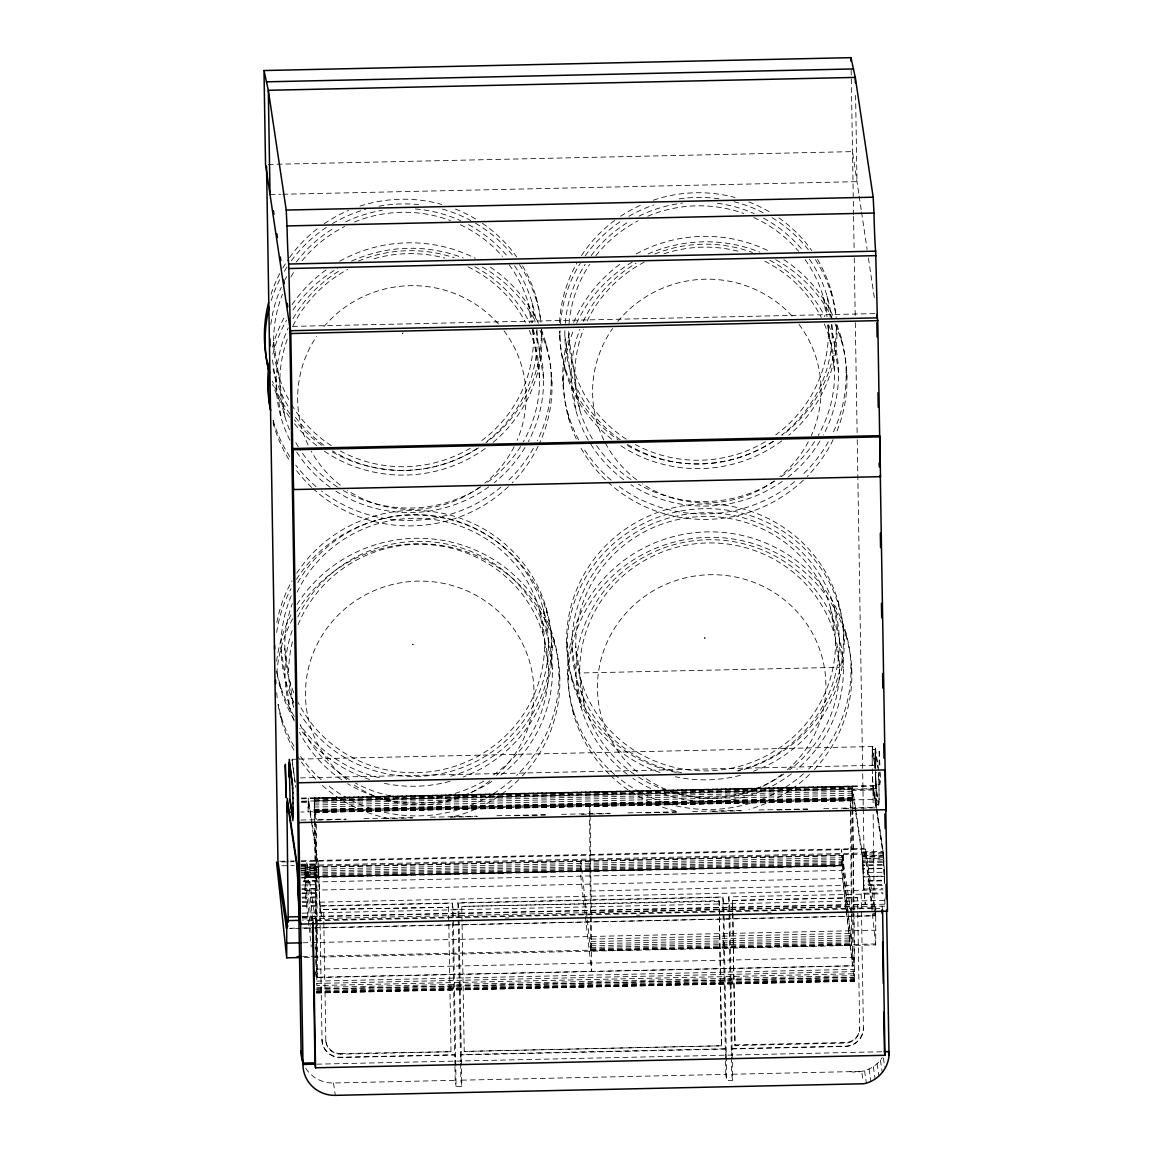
<?xml version="1.0" encoding="UTF-8"?>
<svg xmlns="http://www.w3.org/2000/svg" width="1153" height="1153" viewBox="0 0 1153 1153"><rect width="100%" height="100%" fill="white"/><g stroke="black" fill="none" stroke-linecap="round" stroke-linejoin="round"><path stroke-width="0.75" stroke-dasharray="5 3.75" d="M855.483 807.878L852.168 785.986L851.908 799.937L852.168 789.488L873.239 789.027L883.328 856.189L884.495 882.982M847.988 912.614L843.203 870.371L843.03 853.494L842.785 865.788L304.954 877.606L305.214 865.298L305.372 882.175L310.359 926.176M316.167 922.083L316.83 985.541L854.661 973.737L852.845 810.098M314.697 819.653L314.337 797.79L316.138 920.296M587.252 919.892L590.725 951.167L589.486 803.627L590.12 813.614M850.856 912.47L841.474 849.689L851.62 945.446L850.395 797.905L851.015 807.893M875.213 767.956L875.314 749.522L878.11 768.201M876.107 798.669L876.093 806.783M879.033 798.597L879.033 806.725M316.412 992.978L854.33 981.275L854.661 973.737M875.084 756.209L875.3 751.338L879.206 751.252L880.013 767.884M314.164 812.519L852.024 800.802L852.096 798.755L314.077 810.458M316.816 925.657L316.657 928.006L315.778 922.559M851.635 913.925L851.375 915.958M874.205 913.421L874.06 915.77L863.928 848.449L862.689 772.827M875.703 913.392L875.559 915.741L289.864 928.597M876.078 801.811L875.905 804.808L878.831 804.751L879.004 801.753M291.954 760.706L292.199 759.279L297.589 759.164M875.314 749.522L872.259 749.637L872.158 764.237M878.427 770.247L875.257 746.481L875.098 764.18M304.406 957.451L875.703 944.912L875.732 907.699L302.662 920.281M879.206 751.252L879.134 767.869M880.085 772.179C882.838 788.825 873.383 789.373 876.179 772.265M301.293 801.58L308.327 801.421L308.067 811.871L308.312 797.919L312.16 823.328M873.239 789.027L873.066 806.567M853.681 911.043L854.056 965.782L316.225 977.585L314.711 821.354M301.293 798.078L873.239 785.524L872.98 799.461L301.048 812.015M850.121 1071.641C862.358 1073.702 875.617 1068.139 882.218 1057.546M402.311 332.943L402.642 333.707L402.959 332.929M875.703 944.912L865.543 849.17L301.337 861.55M268.318 164.432L852.499 151.619L858.942 194.698M270.033 194.54L280.828 194.295M282.629 194.266L856.996 181.655L855.584 95.382M292.516 326.385L874.911 313.602M299.376 759.121L875.257 746.481M300.385 777.915L878.053 765.232M314.265 797.905L852.24 786.187M872.259 768.777L872.98 785.769L875.905 785.712L878.831 804.751M314.207 798.337L852.038 786.533M301.452 798.813L873.383 786.26L883.27 852.312L884.668 885.302M314.149 799.087L851.981 787.283M314.106 800.139L851.937 788.335M314.783 800.441L852.6 788.638L852.831 808.311M301.87 801.205L875.949 788.594L878.745 807.345M314.077 801.494L851.908 789.69M301.509 802.589L308.528 802.43L318.401 868.598L319.77 905.177L321.471 916.549L319.828 902.15L318.487 866.134L312.42 825.101M852.168 789.488L852.384 790.497L873.455 790.036M314.063 803.108L851.88 791.304M314.048 804.967L851.88 793.163M314.048 807.042L851.88 795.239M314.063 809.32L851.894 797.516L852.009 800.802M314.063 809.68L851.894 797.876M314.077 810.069L851.894 798.251M314.092 810.847L851.923 799.043M314.106 811.222L851.923 799.418M314.12 811.899L851.952 800.096M314.135 812.159L851.966 800.355M314.149 812.375L851.981 800.571M872.98 785.769L875.761 804.448L878.701 804.39M301.077 820.028L345.972 819.048M363.944 818.644L412.428 817.578M430.386 817.189L477.097 816.165M496.842 815.733L545.34 814.667M561.511 814.306L609.995 813.254M627.953 812.851L676.451 811.784M692.622 811.438L741.105 810.372M759.063 809.982L807.561 808.916M823.732 808.556L872.216 807.489M317.392 820.086L346.131 819.466M383.848 818.63L412.587 817.996M450.304 817.174L477.241 816.583M514.959 815.747L545.499 815.085M581.415 814.292L610.153 813.672M646.084 812.879L676.609 812.202M712.525 811.424L741.264 810.79M777.194 809.997L807.72 809.334M843.636 808.541L875.977 807.835M279.732 861.277L288.726 861.075M290.527 861.032L294.116 860.96M301.308 860.801L863.928 848.449M281.865 861.968L294.26 861.709M300.659 864.246L318.214 863.856M855.742 809.637L862.069 851.923L883.14 851.462M300.789 865.096L318.343 864.721M862.069 851.923L862.199 852.773L883.27 852.312M281.923 865.802L294.318 865.528M301.394 865.37L865.615 852.989M300.933 866.523L883.414 853.739A30.237 0.807 88.7 0 1 884.61 882.204M305.415 867.142L843.232 855.339M305.228 867.46L843.045 855.641M300.717 868.022L318.271 867.632M855.8 813.413L862.127 855.699L883.198 855.238M301.092 868.497L318.646 868.108M883.558 855.713L862.487 856.175L862.199 852.773M300.847 868.987L318.401 868.598M862.127 855.699L862.257 856.665L883.328 856.189M305.228 869.463L843.059 857.659M300.991 870.486L318.545 870.111M862.257 856.665L862.386 858.163L883.457 857.702M301.236 870.976L318.79 870.587M862.675 859.273L862.487 856.175L862.646 858.654L883.717 858.192M305.228 871.308L843.059 859.504M301.135 872.518L318.689 872.129M862.386 858.163L862.53 860.196L883.602 859.734M305.214 872.936L843.045 861.132M301.394 873.916L318.949 873.527M862.646 858.654L862.804 861.594L883.875 861.132M305.199 874.363L843.016 862.559M301.279 875.041L318.833 874.651M862.53 860.196L862.675 862.718L883.746 862.242M305.156 875.545L842.987 863.741M305.127 876.467L842.944 864.664M308.918 925.614L305.026 890.361L304.81 876.957L842.785 865.788M301.538 877.274L842.901 865.312M862.804 861.594L862.948 864.952L884.02 864.491M304.81 876.957L842.843 865.701M301.423 877.981L318.977 877.592M862.675 862.718L862.833 865.658L883.904 865.197M303.441 880.964L319.251 880.618M862.948 864.952L863.093 868.685L884.164 868.209M303.311 881.281L319.122 880.935M862.833 865.658L862.963 869.002L884.034 868.526M305.372 882.175L843.203 870.371M301.827 885.014L319.395 884.625M862.963 869.002L863.107 872.648L884.308 872.23M301.827 888.877L319.381 888.487M863.107 872.648L863.237 876.554L884.308 876.093M301.956 889.251L319.525 888.862M863.093 868.685L863.366 876.929L884.437 876.467M305.026 890.361L842.857 878.557L854.33 981.275M301.942 892.97L319.511 892.581M863.237 876.554L863.352 880.647L884.423 880.186M302.086 893.633L319.64 893.244M863.366 876.929L863.482 881.31L884.553 880.849M302.057 897.164L319.612 896.775M590.48 890.995L851.39 885.273M863.352 880.647L863.453 884.841L882.766 884.423M302.187 898.086L319.741 897.697M863.453 884.841L865.326 904.615L863.597 885.763L882.91 885.345M302.144 901.387L319.698 901.012M863.554 889.064L882.867 888.646M302.273 902.54L882.996 889.799M302.216 905.566L319.77 905.177M863.626 893.244L882.939 892.826M454.931 1065.141L454.772 1055.024L340.611 1057.532A18.289 17.9 -8.5 0 1 322.033 1040.035L319.785 905.826L452.235 902.929L453.201 909.371L456.098 1086.457L461.805 1086.328L458.908 909.256L457.943 902.799L722.83 896.962L723.796 903.419L726.693 1080.52L732.587 1080.39L729.69 903.303L728.725 896.861L883.025 893.777M302.245 906.532L451.154 903.246M459.341 903.073L721.778 897.308M323.618 909.443L448.618 907.31L323.618 909.443L323.878 920.757M719.472 917.399L721.576 1045.785L464.227 1051.435L461.762 906.402L719.126 900.738L719.443 915.612M732.53 900.435L857.486 897.697L732.53 900.435L734.994 1045.512L845.408 1043.09A14.542 14.24 -8.5 0 0 859.706 1028.534L857.486 897.697M719.213 901.358L461.762 906.402M453.201 909.371L458.908 909.256M302.1 913.147L884.567 900.363M302.576 916.606L874.176 904.067L873.152 813.658M302.158 916.981L884.639 904.197M302.259 917.399L312.578 917.183L313.126 920.771L879.869 908.333M590.725 912.167L851.635 906.445M302.288 918.927L885.057 906.143M505.345 918.076L508.949 918.004M636.485 915.194L640.074 915.122M767.61 912.326L771.213 912.239M289.749 928.28L300.616 928.05M302.331 928.006L313.126 927.776M314.913 927.733L875.559 915.741M302.922 942.794L875.992 930.226M591.028 939.09L851.923 933.368M591.042 941.54L851.937 935.804M591.042 943.774L851.937 938.038M591.028 945.763L851.937 940.026M591.013 947.463L851.908 941.742M590.97 948.89L851.865 943.154M590.927 949.971L851.822 944.249M302.475 956.5L875.531 943.932M590.869 950.721L851.764 944.999M590.639 950.85L851.534 945.129M316.369 969.125L854.2 957.321M315.533 971.95L316.138 977.225L854.056 965.782M316.844 981.117L854.661 969.313M316.844 983.423L854.676 971.619M316.816 987.429L854.647 975.625M315.922 989.058L853.753 977.254M316.787 989.058L854.618 977.254M316.744 990.441L854.575 978.638M316.7 991.537L854.517 979.733M316.239 991.868L854.07 980.064M316.643 992.358L854.459 980.554M316.326 992.574L854.157 980.771M316.571 992.863L854.402 981.059M340.495 1053.539L450.996 1051.723L340.596 1054.145A14.528 14.211 -8.5 0 1 325.838 1040.251L325.751 1039.646A14.528 14.211 -8.5 0 0 340.495 1053.539L340.596 1054.145M721.576 1045.785L464.227 1051.435M734.893 1044.906L845.322 1042.485A14.542 14.24 -8.5 0 0 859.619 1027.928L859.706 1028.534M322.033 1040.035L321.99 1039.718A18.289 17.9 -8.5 0 0 340.567 1057.229L454.729 1054.721L455.694 1061.164M457.943 902.799L460.422 1054.591L725.309 1048.783L726.275 1055.226M731.261 1048.956L845.423 1046.448A18.289 17.9 -8.5 0 0 863.41 1028.145L863.366 1027.842A18.289 17.9 -8.5 0 1 845.38 1046.146L731.218 1048.653L732.184 1055.096M316.787 1064.161L882.636 1051.738M305.732 1068.197A31.924 31.232 -8.5 0 0 333.476 1082.984L455.19 1080.318L456.098 1086.457M460.609 1063.325L460.883 1080.188L725.77 1074.38L726.693 1080.52M731.406 1057.387L731.679 1074.25L861.651 1071.396L862.963 1080.231M723.796 903.419L729.69 903.303M308.327 801.421L308.528 802.43M852.096 798.755L852.514 807.849M873.239 785.524L883.414 853.739M875.3 751.338L876.107 767.97M879.941 784.501L879.235 772.179M876.021 784.588L875.761 782.354M859.158 196.111L861.305 210.523M861.55 212.123L867.128 249.495M868.411 258.027L874.853 301.106M840.739 336.229L841.56 341.677M846.158 372.044L846.979 377.492M830.982 290.325L831.673 294.995M836.963 329.989L836.271 325.305A138.519 135.535 -8.5 0 1 782.44 435.157M827.119 296.307L830.261 317.363M831.313 324.382L838.519 372.203M828.402 330.176L834.585 371.511M823.444 297.344L826.269 316.297M827.566 324.915L829.627 338.694M872.374 749.58L875.17 768.258M875.819 807.417L873.008 788.666L872.317 774.124M845.596 631.743L846.403 637.205M851 667.558L851.822 673.021M838.173 601.549L838.865 606.233M843.463 636.542L844.155 641.212M882.045 906.2L882.578 909.803M839.326 640.737L843.362 667.731M834.224 606.954L838.26 633.948M835.507 640.823A129.943 127.161 -8.5 0 1 642.509 755.244A129.943 127.161 -8.5 0 1 638.892 534.949A129.943 127.161 -8.5 0 1 835.507 640.823L839.47 667.313L579.728 673.006L575.765 646.516M830.549 608.006L834.513 634.481M865.543 849.17L875.444 915.424M852.384 790.497L855.54 811.64M883.385 1057.993L884.697 1066.828M880.402 1060.183L882.261 1072.549M877.116 1063.7L878.961 1076.066M873.311 1066.669L875.156 1079.035M869.088 1069.047L870.933 1081.413M864.548 1070.762L866.393 1083.128M731.679 1074.25L732.587 1080.39M568.66 335.869L579.8 410.036M564.84 335.955L576.241 411.866M564.696 366.366L565.388 371.05M560.099 336.056L559.407 331.387A138.519 135.535 -8.5 0 0 618.282 439.826M562.75 378.256L563.558 383.718M568.155 414.071L568.977 419.533M545.773 342.7L546.594 348.163M551.192 378.515L552.013 383.963M541.996 336.46L541.305 331.776A138.519 135.535 -8.5 0 1 486.018 442.723M536.015 296.797L536.707 301.466M532.153 302.778L535.035 322.076M536.347 330.853L543.553 378.674M528.478 303.83L531.302 322.768M532.34 329.657L539.618 377.982M580.737 679.348L584.686 705.823M571.946 646.602L575.981 673.597M577.062 680.385L581.098 707.38M571.888 677.604L572.58 682.273M566.599 642.61L567.29 647.294M573.012 709.599L573.819 715.047M567.593 673.784L568.4 679.232M553.613 638.157L554.42 643.619M559.032 673.972L559.839 679.42M546.191 607.962L546.897 612.632M551.48 642.942L552.186 647.626M543.25 608.798L547.257 635.562M548.367 642.596L552.359 669.345M544.547 642.668L548.424 668.654M539.575 609.851L543.467 635.836M460.047 1031.387L461.013 1037.83M460.422 1054.591L461.387 1061.048M460.883 1080.188L461.805 1086.328M273.693 342.34L284.834 416.507M274.99 376.224L281.274 418.337M272.497 359.981L276.172 384.554M273.189 420.542L274.01 426.005M284.791 648.375L288.682 674.361M289.763 681.192L293.64 707.178A129.943 127.161 -8.5 0 1 292.559 641.342M280.972 648.462L284.978 675.226M286.088 682.245L290.08 709.009M292.199 759.279L295.557 787.297M292.502 764.007L293.266 769.109M293.525 770.809L295.197 782.584M279.905 684.003L280.611 688.687M315.533 920.843L306.655 861.435L312.751 920.555M312.607 918.71L313.14 922.299M281.029 715.999L281.851 721.461M333.476 1082.984L335.321 1095.35M848.176 914.372L853.969 965.421M846.071 909.126L841.69 870.4L841.733 855.367M846.273 910.884L852.543 965.81L852.182 911.072M585.176 914.848L580.795 876.121L580.838 861.104L587.05 918.119M585.378 916.606L591.648 971.547L591.273 916.794M311.267 920.858L306.871 882.131L306.914 867.114M315.648 959.599L317.738 977.557L316.225 821.325M310.546 927.934L311.353 934.982M315.663 947.276L316.801 957.177L315.576 809.637L316.196 819.624M309.119 927.372L311.252 946.757M875.3 767.149L872.317 746.553L872.172 768.907M875.905 785.712L875.458 776.272M875.949 788.594L875.603 779.716M878.427 772.51L878.586 776.156M875.502 770.305L875.66 776.228M875.588 783.132L875.242 774.067M878.615 774.499L878.745 780.509M875.689 774.571L875.804 780.567M875.329 772.251L875.444 777.381M878.802 779.558L878.874 785.251M875.862 779.63L875.934 785.308M863.482 881.31L863.597 885.763M878.946 785.078L879.062 790.684M876.006 785.15L876.194 796.046M875.113 768.835L874.94 758.53M884.798 898.893L884.927 907.469M851.173 70.059L853.537 214.631M853.566 216.433L854.099 248.846M854.243 257.854L855.195 315.475M855.31 322.667L857.198 437.909M857.227 439.711L862.66 771.026M861.176 893.95L863.41 1028.145M842.641 865.154L842.857 878.557M732.616 901.055L732.804 911.764M732.832 913.536L734.994 1045.512M728.725 896.861L731.377 1055.701M722.83 896.962L725.309 1048.783M725.525 1059.203L725.367 1049.086L460.479 1054.894L460.58 1061.639M725.554 1060.89L725.77 1074.38M719.126 900.738L719.357 915.006M719.386 916.779L721.49 1045.18M454.959 1066.828L455.19 1080.318M452.235 902.929L452.524 920.786M452.552 922.573L454.729 1054.721M448.531 906.69L450.996 1051.723M323.82 921.924L325.838 1040.251M878.961 790.064L879.119 795.974M876.035 790.122L876.208 800.686M874.176 904.067L874.233 909.4M852.543 809.55L853.667 909.256M851.044 809.593L852.153 909.285M590.134 815.315L591.258 915.021M879.018 794.619L879.134 800.614M875.732 907.699L875.732 909.371M851.649 908.233L851.649 909.904M316.83 919.964L316.844 921.636M297.834 616.97A133.777 130.894 -8.5 0 1 503.212 570.303A133.777 130.894 -8.5 0 1 498.975 776.502M491.798 781.475A133.777 130.894 -8.5 0 1 347.687 783.709M341.836 779.947A133.777 130.894 -8.5 0 1 299.521 732.458M294.202 720.928A133.777 130.894 -8.5 0 1 292.487 629.754M298.094 624.652A129.943 127.161 -8.5 0 1 500.215 572.075A129.943 127.161 -8.5 0 1 491.293 776.445M483.77 781.114A129.943 127.161 -8.5 0 1 355.427 783.074M349.301 779.558A129.943 127.161 -8.5 0 1 299.722 723.623M297.085 592.195A129.943 127.161 -8.5 0 1 494.695 544.821A129.943 127.161 -8.5 0 1 496.554 743.771A129.943 127.161 -8.5 0 1 298.123 702.408M293.77 692.766A129.943 127.161 -8.5 0 1 292.3 603.624M297.82 582.596A133.777 130.894 -8.5 0 1 498.961 543.337A133.777 130.894 -8.5 0 1 502.247 743.93A133.777 130.894 -8.5 0 1 299.967 713.534M293.885 702.451A133.777 130.894 -8.5 0 1 292.372 593.348M346.75 779.543A114.291 111.827 -8.5 0 1 335.624 617.763A114.291 111.827 -8.5 0 1 501.238 614.117A114.291 111.827 -8.5 0 1 495.43 776.272M489.982 780.74A114.291 111.827 -8.5 0 1 352.328 783.766M296.912 611.364A141.79 138.749 -8.5 0 1 504.697 572.09A141.79 138.749 -8.5 0 1 519.945 778.462M518.72 779.702A141.79 138.749 -8.5 0 1 451.918 817.131M388.777 818.515A141.79 138.749 -8.5 0 1 319.54 782.873M315.836 779.241A141.79 138.749 -8.5 0 1 297.46 756.08M293.929 750.171A141.79 138.749 -8.5 0 1 278.075 704.598M277.167 697.695A141.79 138.749 -8.5 0 1 276.72 692.521M276.763 673.568A141.79 138.749 -8.5 0 1 294.274 615.846M297.027 604.431A141.79 138.749 -8.5 0 1 505.951 568.213A141.79 138.749 -8.5 0 1 516.659 775.465M511.514 780.221A141.79 138.749 -8.5 0 1 326.587 784.271M321.269 779.745A141.79 138.749 -8.5 0 1 299.492 754.956M293.972 746.207A141.79 138.749 -8.5 0 1 278.161 704.267M276.634 661.188A141.79 138.749 -8.5 0 1 292.617 611.897M296.422 579.397A138.519 135.535 -8.5 0 1 520.695 563.889A138.519 135.535 -8.5 0 1 463.16 777.021M450.074 781.287A138.519 135.535 -8.5 0 1 381.729 782.786M369.666 779.486A138.519 135.535 -8.5 0 1 299.852 728.48M294.058 719.573A138.519 135.535 -8.5 0 1 276.792 671.363M276.677 632.435A138.519 135.535 -8.5 0 1 291.046 588.621M296.696 573.228A138.519 135.535 -8.5 0 1 525.278 565.878A138.519 135.535 -8.5 0 1 447.724 777.05M379.366 777.727A138.519 135.535 -8.5 0 1 300.198 725.251M294.274 716.402A138.519 135.535 -8.5 0 1 276.677 670.21M276.85 622.476A138.519 135.535 -8.5 0 1 292.055 580.824M637.378 772.034A114.291 111.827 -8.5 0 1 628.414 610.499A114.291 111.827 -8.5 0 1 793.624 608.121A114.291 111.827 -8.5 0 1 787.398 769.873M781.965 774.326A114.291 111.827 -8.5 0 1 642.884 776.329M609.029 774.052A141.79 138.749 -8.5 0 1 609.937 578.561A141.79 138.749 -8.5 0 1 809.55 576.586A141.79 138.749 -8.5 0 1 811.928 772.063M809.464 774.513A141.79 138.749 -8.5 0 1 748.989 809.377M675.629 810.977A141.79 138.749 -8.5 0 1 611.522 776.459M614.549 774.499A141.79 138.749 -8.5 0 1 605.873 576.414A141.79 138.749 -8.5 0 1 808.311 570.735A141.79 138.749 -8.5 0 1 808.642 769.051M803.482 773.807A141.79 138.749 -8.5 0 1 615.875 775.638M634.381 774.34A129.943 127.161 -8.5 0 1 611.45 587.439A129.943 127.161 -8.5 0 1 803.742 581.919A129.943 127.161 -8.5 0 1 789.603 769.873M783.824 774.095A129.943 127.161 -8.5 0 1 635.851 775.335M681.625 772.654A133.777 130.894 -8.5 0 1 592.973 573.848A133.777 130.894 -8.5 0 1 814.94 567.55A133.777 130.894 -8.5 0 1 735.571 771.112M627.189 774.254A133.777 130.894 -8.5 0 1 610.052 583.937A133.777 130.894 -8.5 0 1 805.169 578.402A133.777 130.894 -8.5 0 1 796.838 769.426M791.376 773.822A133.777 130.894 -8.5 0 1 632.838 778.318M659.92 772.51A138.519 135.535 -8.5 0 1 593.925 564.956A138.519 135.535 -8.5 0 1 816.266 561.915A138.519 135.535 -8.5 0 1 753.514 771.227M740.399 775.32A138.519 135.535 -8.5 0 1 675.37 776.747M676.35 772.409A138.519 135.535 -8.5 0 1 589.399 565.705A138.519 135.535 -8.5 0 1 818.154 560.689A138.519 135.535 -8.5 0 1 738.035 771.054M504.034 330.868A114.291 111.827 -8.5 0 1 517.077 440.432M514.137 446.715A114.291 111.827 -8.5 0 1 484.909 483.093M479.331 487.388A114.291 111.827 -8.5 0 1 347.384 490.284M340.294 485.168A114.291 111.827 -8.5 0 1 311.267 451.169M308.125 445.015A114.291 111.827 -8.5 0 1 316.585 336.402M323.95 326.63A114.291 111.827 -8.5 0 1 498.543 324.123M539.993 330.306A141.79 138.749 -8.5 0 1 538.941 444.525M538.192 446.096A141.79 138.749 -8.5 0 1 512.119 483.006M508.387 486.667A141.79 138.749 -8.5 0 1 312.967 488.584M311.714 487.402A141.79 138.749 -8.5 0 1 295.499 469.199M288.711 459.168A141.79 138.749 -8.5 0 1 272.252 419.346M272.829 354.158A141.79 138.749 -8.5 0 1 286.434 320.39M292.891 310.056A141.79 138.749 -8.5 0 1 337.469 268.447M351.535 261.126A141.79 138.749 -8.5 0 1 463.247 257.998M482.228 267.02A141.79 138.749 -8.5 0 1 536.174 322.494M541.233 329.643A141.79 138.749 -8.5 0 1 537.384 440.648M533.349 448.315A141.79 138.749 -8.5 0 1 506.282 482.415M500.993 487.056A141.79 138.749 -8.5 0 1 321.5 490.991M316.052 486.58A141.79 138.749 -8.5 0 1 295.744 465.135M289.734 456.617A141.79 138.749 -8.5 0 1 272.281 417.242M272.454 347.053A141.79 138.749 -8.5 0 1 285.627 314.928M292.084 304.594A141.79 138.749 -8.5 0 1 326.371 269.701M339.688 261.241A141.79 138.749 -8.5 0 1 475.281 258.272M490.342 267.121A141.79 138.749 -8.5 0 1 538.451 323.258M529.285 330.334A129.943 127.161 -8.5 0 1 523.26 441.959M520.579 446.485A129.943 127.161 -8.5 0 1 486.883 482.703M481.003 486.753A129.943 127.161 -8.5 0 1 338.982 487.95M337.483 486.998A129.943 127.161 -8.5 0 1 299.232 448.373M298.31 446.903A129.943 127.161 -8.5 0 1 295.672 442.377M289.504 429.709A129.943 127.161 -8.5 0 1 287.991 337.267M292.934 325.91A129.943 127.161 -8.5 0 1 347.629 269.499M374.12 258.719A129.943 127.161 -8.5 0 1 444.77 258.113M468.161 266.847A129.943 127.161 -8.5 0 1 525.494 322.379M533.133 329.686A129.943 127.161 -8.5 0 1 479.259 442.406M470.309 448.214A129.943 127.161 -8.5 0 1 340.438 451.068M331.3 445.663A129.943 127.161 -8.5 0 1 292.141 405.553M288.639 399.5A129.943 127.161 -8.5 0 1 282.456 294.274M290.916 276.85A129.943 127.161 -8.5 0 1 294.649 270.869M302 260.823A129.943 127.161 -8.5 0 1 344.617 226.507M354.432 222.039A129.943 127.161 -8.5 0 1 450.506 220.583M460.378 224.749A129.943 127.161 -8.5 0 1 502.477 256.427M509.122 264.7A129.943 127.161 -8.5 0 1 532.427 322.681M536.938 329.398A133.777 130.894 -8.5 0 1 485.269 442.651M476.693 448.676A133.777 130.894 -8.5 0 1 332.583 450.924M323.878 445.159A133.777 130.894 -8.5 0 1 293.583 414.648M287.933 405.971A133.777 130.894 -8.5 0 1 272.396 365.746M270.84 324.411A133.777 130.894 -8.5 0 1 281.26 287.328M285.065 279.574A133.777 130.894 -8.5 0 1 286.708 276.576M296.191 262.12A133.777 130.894 -8.5 0 1 334.86 227.573M345.626 221.837A133.777 130.894 -8.5 0 1 382.248 210.35M415.383 208.981A133.777 130.894 -8.5 0 1 460.811 220.785M468.55 224.648A133.777 130.894 -8.5 0 1 507.219 256.125M514.541 265.752A133.777 130.894 -8.5 0 1 536.217 322.191M532.917 329.628A133.777 130.894 -8.5 0 1 528.362 441.541M524.99 447.494A133.777 130.894 -8.5 0 1 494.32 482.617M488.757 486.854A133.777 130.894 -8.5 0 1 335.941 491.192M330.176 487.272A133.777 130.894 -8.5 0 1 295.154 449.627M289.879 440.172A133.777 130.894 -8.5 0 1 288.279 327.87M293.006 318.689A133.777 130.894 -8.5 0 1 341.158 269.701M358.338 261.097A133.777 130.894 -8.5 0 1 454.095 257.753M474.849 266.761A133.777 130.894 -8.5 0 1 529.832 323.056M541.694 329.412A138.519 135.535 -8.5 0 1 492.432 442.925M485.254 448.474A138.519 135.535 -8.5 0 1 324.007 450.967M316.729 445.649A138.519 135.535 -8.5 0 1 293.972 423.036M289.677 417.314A138.519 135.535 -8.5 0 1 272.584 384.237M271.214 300.529A138.519 135.535 -8.5 0 1 280.035 279.026M284.359 271.272A138.519 135.535 -8.5 0 1 287.212 266.732M291.305 260.823A138.519 135.535 -8.5 0 1 326.342 227.429M332.424 223.61A138.519 135.535 -8.5 0 1 365.587 209.327M379.006 206.2A138.519 135.535 -8.5 0 1 418.568 204.6M442.464 209.111A138.519 135.535 -8.5 0 1 470.856 220.569M475.526 223.206A138.519 135.535 -8.5 0 1 513.157 255.952M519.484 264.613A138.519 135.535 -8.5 0 1 541.016 322.321M478.581 447.868A138.519 135.535 -8.5 0 1 330.911 451.111M321.831 445.274A138.519 135.535 -8.5 0 1 294.39 419.764M290.023 414.086A138.519 135.535 -8.5 0 1 272.483 381.239M271.056 294.159A138.519 135.535 -8.5 0 1 281.001 271.214M282.759 268.13A138.519 135.535 -8.5 0 1 288.524 259.079M289.562 257.609A138.519 135.535 -8.5 0 1 318.271 228.006M324.137 223.768A138.519 135.535 -8.5 0 1 348.638 210.394M359.981 206.156A138.519 135.535 -8.5 0 1 441.758 204.441M455.478 209.068A138.519 135.535 -8.5 0 1 476.362 219.445M482.415 223.336A138.519 135.535 -8.5 0 1 516.76 257.004M522.554 265.911A138.519 135.535 -8.5 0 1 540.858 322.955M799.015 324.397A114.291 111.827 -8.5 0 1 811.352 435.546M808.311 441.786A114.291 111.827 -8.5 0 1 779.875 476.621M774.297 480.916A114.291 111.827 -8.5 0 1 642.351 483.813M636.643 479.763A114.291 111.827 -8.5 0 1 604.619 441.657M603.841 440.1A114.291 111.827 -8.5 0 1 612.531 328.49M617.806 321.5A114.291 111.827 -8.5 0 1 793.509 317.651M834.959 323.834A141.79 138.749 -8.5 0 1 836.055 433.269M833.158 439.624A141.79 138.749 -8.5 0 1 807.086 476.535M803.353 480.196A141.79 138.749 -8.5 0 1 607.934 482.113M605.426 479.749A141.79 138.749 -8.5 0 1 579.397 445.188M576.298 438.962A141.79 138.749 -8.5 0 1 573.805 329.556M576.615 323.157A141.79 138.749 -8.5 0 1 632.449 261.976M648.116 253.934A141.79 138.749 -8.5 0 1 759.87 252.176M775.681 259.699A141.79 138.749 -8.5 0 1 831.933 317.551M836.847 324.786A141.79 138.749 -8.5 0 1 832.351 434.162M828.315 441.844A141.79 138.749 -8.5 0 1 801.249 475.93M794.604 481.695A141.79 138.749 -8.5 0 1 616.466 484.519M611.032 480.109A141.79 138.749 -8.5 0 1 582.87 447.234M578.59 439.74A141.79 138.749 -8.5 0 1 570.504 330.637M573.661 322.494A141.79 138.749 -8.5 0 1 621.337 263.23M636.197 253.919A141.79 138.749 -8.5 0 1 768.691 251.023M783.838 259.67A141.79 138.749 -8.5 0 1 833.417 316.787M824.251 323.863A129.943 127.161 -8.5 0 1 818.226 435.488M814.595 441.513A129.943 127.161 -8.5 0 1 780.408 477.27M774.47 481.233A129.943 127.161 -8.5 0 1 638.503 484.217M630.965 479.547A129.943 127.161 -8.5 0 1 594.199 441.902M592.383 438.933A129.943 127.161 -8.5 0 1 583.605 329.138M587.136 321.024A129.943 127.161 -8.5 0 1 644.181 262.178M663.984 253.819A129.943 127.161 -8.5 0 1 741.451 252.118M764.713 261.154A129.943 127.161 -8.5 0 1 821.267 317.479M828.214 324.959A129.943 127.161 -8.5 0 1 775.681 434.897M765.275 441.743A129.943 127.161 -8.5 0 1 635.404 444.597M626.266 439.178A129.943 127.161 -8.5 0 1 568.688 330.652M569.063 323.633A129.943 127.161 -8.5 0 1 589.615 264.397M595.856 255.735A129.943 127.161 -8.5 0 1 637.998 220.843M647.741 216.26A129.943 127.161 -8.5 0 1 743.786 213.492M753.731 217.528A129.943 127.161 -8.5 0 1 798.597 251.296M805.125 259.656A129.943 127.161 -8.5 0 1 827.393 316.21M832.019 324.714A133.777 130.894 -8.5 0 1 781.619 435.113M773.115 441.253A133.777 130.894 -8.5 0 1 627.549 444.438M620.271 439.697A133.777 130.894 -8.5 0 1 564.869 330.58M565.258 323.359A133.777 130.894 -8.5 0 1 585.22 264.21M591.158 255.649A133.777 130.894 -8.5 0 1 629.826 221.102M639.007 216.13A133.777 130.894 -8.5 0 1 682.446 203.115M717.353 203.245A133.777 130.894 -8.5 0 1 754.177 213.593M763.517 218.162A133.777 130.894 -8.5 0 1 803.295 250.994M809.507 259.281A133.777 130.894 -8.5 0 1 831.399 317.522M828.603 324.829A133.777 130.894 -8.5 0 1 823.328 435.056M819.956 441.022A133.777 130.894 -8.5 0 1 787.917 477.227M782.296 481.392A133.777 130.894 -8.5 0 1 630.907 484.721M623.744 479.778A133.777 130.894 -8.5 0 1 590.12 443.141M588.289 440.057A133.777 130.894 -8.5 0 1 579.858 329.354M583.245 321.399A133.777 130.894 -8.5 0 1 636.125 263.215M654.933 253.948A133.777 130.894 -8.5 0 1 752.361 252.449M769.815 260.29A133.777 130.894 -8.5 0 1 824.799 316.585M836.775 324.699A138.519 135.535 -8.5 0 1 788.782 435.286M781.691 440.922A138.519 135.535 -8.5 0 1 620.473 445.505M611.695 439.178A138.519 135.535 -8.5 0 1 560.113 330.767M560.473 323.676A138.519 135.535 -8.5 0 1 580.247 263.273M585.22 255.807A138.519 135.535 -8.5 0 1 621.308 220.958M628.861 216.274A138.519 135.535 -8.5 0 1 654.01 204.903M679.117 198.878A138.519 135.535 -8.5 0 1 720.409 198.993M733.957 201.717A138.519 135.535 -8.5 0 1 765.823 214.098M772.034 217.643A138.519 135.535 -8.5 0 1 809.233 250.893M815.416 259.627A138.519 135.535 -8.5 0 1 836.184 317.623M773.548 441.397A138.519 135.535 -8.5 0 1 627.419 445.534M559.551 322.552A138.519 135.535 -8.5 0 1 576.831 263.187M581.472 255.591A138.519 135.535 -8.5 0 1 614.679 220.439M620.602 216.274A138.519 135.535 -8.5 0 1 642.005 204.6M653.304 200.218A138.519 135.535 -8.5 0 1 734.994 197.48M748.758 201.934A138.519 135.535 -8.5 0 1 771.328 212.974M778.88 217.888A138.519 135.535 -8.5 0 1 811.726 250.532M817.52 259.439A138.519 135.535 -8.5 0 1 835.824 316.484M412.37 644.311L413.264 644.527L412.414 644.21M704.353 637.912L705.247 638.128L704.353 637.912"/><path stroke-width="1.5" d="M289.028 768.907L289.057 765.794M289.129 766.428L289.144 776.517M293.021 814.609L292.848 817.607L289.922 798.568M289.115 763.603L289.317 762.378L292.271 782.656M886.614 909.703L889.006 1055.197C888.257 1069.062 877.159 1081.413 863.496 1083.762L335.321 1095.35A31.924 31.232 -8.5 0 1 303.052 1067.318L300.63 922.53M289.201 764.77L290.037 797.444M286.722 920.627L286.564 928.669L276.547 862.098L286.708 957.84L286.722 920.627L299.117 920.353M263.994 70.535L850.972 57.65L855.281 77.41L873.181 197.192L873.974 213.046A40.456 1.081 88.7 0 0 875.66 251.152L877.347 317.853L290.383 330.724L288.697 264.037A40.456 1.081 88.7 0 1 286.996 225.93L286.218 210.062L268.318 90.294L263.994 70.535L265.536 164.49L290.801 333.52L300.486 924.101L887.45 911.216L880.301 475.454L880.488 476.679L293.525 489.564L293.338 488.339M266.473 81.82L853.436 68.935M286.218 210.062L873.181 197.192M286.996 225.93L873.974 213.046M288.697 264.037L875.66 251.152M289.36 268.519L876.323 255.635M290.801 333.52L877.764 320.635L880.171 467.167M879.84 436.886L879.653 435.661L292.689 448.546L292.862 449.771L879.84 436.886L880.488 476.679M298.166 782.801L885.129 769.916L885.317 771.141L885.965 810.934L885.778 809.709L298.814 822.593M290.585 812.245L286.996 812.332L288.236 922.27M288.192 916.923L298.973 916.693M286.982 943.154L301.149 942.837M297.157 956.63L300.702 956.543M286.708 957.84L300.875 957.523M314.971 1062.835L302.936 1063.095L301.077 1050.729L298.713 906.604L300.299 917.197M302.951 1064.464L315 1064.205L315.533 1067.793L884.971 1055.283L882.578 909.803M883.774 1012.19L884.423 1051.695L888.949 1051.594M297.143 864.318L298.757 902.612L300.342 913.19M876.828 314.322L877.764 320.635M888.473 1051.666L889.006 1055.197M884.423 1051.695L884.971 1055.283M273.434 210.754L273.967 214.299M276.893 233.886L277.426 237.446M280.352 257.018L280.885 260.578M283.811 280.15L284.33 283.71M287.256 303.297L287.789 306.857M300.4 917.01L298.699 905.653L297.33 869.059L287.256 801.897L286.996 812.332L287.241 798.38L297.416 866.609A30.237 0.807 88.7 0 1 298.757 902.612M300.486 924.101L299.42 917.039L289.749 326.443M287.688 926.565L277.945 861.305L266.545 166.277M289.778 799.288L292.92 820.633L293.035 807.475M292.43 785.366L289.259 759.351L289.1 777.036M292.444 783.103L292.603 789.027M292.631 787.369L292.747 793.365M292.804 792.428L292.876 798.107M292.948 797.934L293.064 803.54M876.856 322.566L877.087 336.979M878.01 392.755L878.24 407.196M879.162 462.958L879.22 466.619M880.315 533.147L880.546 547.646M881.454 603.35L881.699 617.864M882.607 673.539L882.852 688.082M883.76 743.743L884.005 758.314M884.913 813.932L885.158 828.531M886.066 884.351L886.311 898.749M882.103 909.803L882.16 913.392M882.636 942.131L883.313 983.437M855.367 82.8L855.281 77.41L268.318 90.294L270.033 194.54M850.972 57.65L851.029 61.195M313.14 922.299L315.533 1067.793M312.665 922.27L315 1064.205M292.862 449.771L293.525 489.564M292.977 802.92L293.15 813.485M288.942 771.4L289.014 776.416M275.711 683.614A141.79 138.749 -8.5 0 1 275.61 680.184M274.616 649.024A138.519 135.535 -8.5 0 1 274.601 645.507M270.234 409.142A141.79 138.749 -8.5 0 1 269.226 374.653M270.681 410.511A141.79 138.749 -8.5 0 1 269.269 362.273M269.989 346.001A133.777 130.894 -8.5 0 1 269.86 338.852M269.053 372.419A138.519 135.535 -8.5 0 1 269.269 307.347M269.73 372.837A138.519 135.535 -8.5 0 1 268.577 302.662M302.706 1061.841A31.924 31.232 -8.5 0 1 301.077 1050.729M285.223 766.514L286.131 797.53L285.396 764.28L285.223 766.514"/></g></svg>
